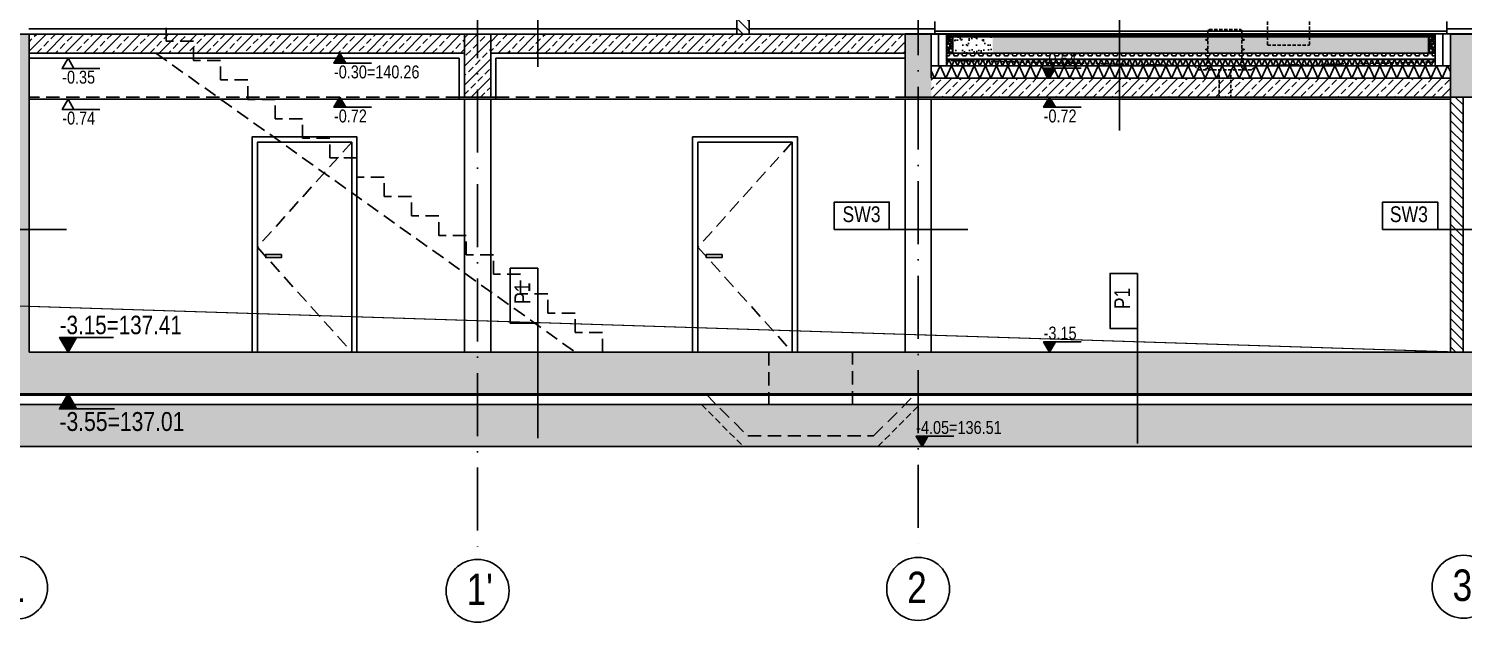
# Model space of a CAD drawing. Header units: millimetres. Extents: x 58205 to 122423, y 1055 to 94479.
# Drawn here: x 68857 to 70225, y 16256 to 16822 of the extents above; entities that cross this region are included whole.
import ezdxf

# ---------------------------------------------------------------- set-up
doc = ezdxf.new("R2010")
doc.units = ezdxf.units.MM
for name, pattern in [('ACAD_ISO03W100', [30, 12, -18]), ('ACAD_ISO10W100', [18, 12, -3, 0, -3]), ('DASHED', [0.75, 0.5, -0.25]), ('HIDDEN', [9.525, 6.35, -3.175])]:
    doc.linetypes.add(name, pattern=pattern)
for name, color, linetype in [('+48_HACZE', 253, 'Continuous'), ('+48_IZOLACJE', 4, 'Continuous'), ('+48_KOTY', 3, 'Continuous'), ('+48_OPISY_ŚCIAN', 3, 'Continuous'), ('+48_OSIE', 8, 'Continuous'), ('+48_PRZEKRÓJ', 1, 'Continuous'), ('+48_SCIANY', 1, 'Continuous'), ('+48_STOLARKA_DRZWI', 3, 'Continuous'), ('+48_WEŁNA', 252, 'Continuous'), ('+48_WIDOK', 5, 'Continuous'), ('+48_ŻELBET', 242, 'Continuous'), ('1_CIENKA', 252, 'Continuous'), ('SCHODY_', 2, 'Continuous')]:
    doc.layers.add(name, color=color, linetype=linetype)
doc.layers.add('m1-działowe', color=3, linetype='Continuous', lineweight=13)
doc.styles.add('WRP_ARIAL', font='ARIAL.TTF', dxfattribs={"width": 0.8})
doc.linetypes.add('BATTING', pattern='A,0.00254,-2.54,[134,ltypeshp.shx,S=2.54,R=0,X=-2.54,Y=0],-5.08,[134,ltypeshp.shx,S=2.54,R=180,X=2.54,Y=0],-2.54', length=10.16254)
doc.linetypes.add('ZIGZAG', pattern='A,0.00254,-5.08,[131,ltypeshp.shx,S=5.08,R=0,X=-5.08,Y=0],-10.16,[131,ltypeshp.shx,S=5.08,R=180,X=5.08,Y=0],-5.08', length=20.32254)
pattern_1 = [(45, (4e-07, 1787.771), (-8.9802561, 8.9802561), []), (45, (8.98, 1787.771), (-8.9802561, 8.9802561), [6.35, -3.175])]

# ---------------------------------------------------------------- blocks, each defined once
blk = doc.blocks.new('OZN_OSI')
at = {"layer": '+48_OSIE', "linetype": 'Continuous', "ltscale": 5}
blk.add_circle((0, -30), 30, dxfattribs=at)
at = {"layer": '+48_OSIE', "linetype": 'Continuous', "ltscale": 5, "style": 'WRP_ARIAL', "width": 0.8}
blk.add_attdef('NR', (-23.3, -43.5), '', height=30, dxfattribs=at)
blk = doc.blocks.new('koty')
at = {"layer": '+48_KOTY', "color": 3, "ltscale": 5}
blk.add_line((70403.15, 11224.99), (70423.15, 11224.99), dxfattribs=at)
blk.add_lwpolyline([(70398.6, 11217.11), (70403.15, 11224.99), (70394.05, 11224.99)], close=True, dxfattribs=at)
at = {"layer": '+48_KOTY', "color": 3, "style": 'WRP_ARIAL', "width": 0.8}
blk.add_attdef('POZIOM', (70403.19, 11226.78), '', height=10, dxfattribs=at)
blk = doc.blocks.new('SCIANA')
at = {"layer": '+48_OPISY_ŚCIAN', "ltscale": 5}
blk.add_line((-25, 0), (25, 0), dxfattribs=at)
blk.add_lwpolyline([(-60, 0), (-25, 0), (-25, 17.5), (-60, 17.5)], close=True, dxfattribs=at)
at = {"layer": '+48_OPISY_ŚCIAN', "ltscale": 5, "style": 'WRP_ARIAL', "width": 0.8}
blk.add_attdef('TYP', (-53.56, 4.8), '', height=10, dxfattribs=at)

msp = doc.modelspace()

# ---------------------------------------------------------------- hatches: boundary and pattern name
at = {"layer": '+48_HACZE'}
h = msp.add_hatch(dxfattribs=at)
h.set_pattern_fill('ANSI31', color=256, scale=2, angle=90, style=0)
h.set_pattern_definition([(135, (4e-07, 1787.771), (-4.49012806, -4.49012806), [])])
h.paths.add_polyline_path([(69544.484, 16844.937), (69532.484, 16844.937), (69532.484, 16816.271), (69544.484, 16816.271)])
h.paths.add_polyline_path([(69544.484, 16950.222), (69532.484, 16957.472), (69532.484, 16844.937), (69544.484, 16844.937)])
h.paths.add_polyline_path([(69544.484, 17030.912), (69532.484, 17030.912), (69532.484, 16957.472), (69544.484, 16950.222)])
h.paths.add_polyline_path([(69544.484, 17202.271), (69532.484, 17202.271), (69532.484, 17030.912), (69544.484, 17030.912)])
h.paths.add_polyline_path([(69544.484, 17218.271), (69532.484, 17218.271), (69532.484, 17202.271), (69544.484, 17202.271)])
at = {"layer": '+48_HACZE', "linetype": 'Continuous'}
h = msp.add_hatch(dxfattribs=at)
h.set_pattern_fill('ANSI33', color=256, scale=2, style=0)
h.paths.add_polyline_path([(69692.984, 16756.271), (69717.984, 16756.271), (69717.984, 16816.271), (69692.984, 16816.271)])
h.paths.add_polyline_path([(70237.984, 16513.271), (70212.984, 16513.271), (69717.984, 16513.271), (69717.984, 16513.271), (68857.984, 16513.271), (68857.984, 16816.271), (68832.984, 16816.271), (68832.984, 16513.271), (68817.984, 16513.271), (68817.984, 16473.271), (70359.234, 16473.271), (70399.234, 16433.271), (70509.234, 16433.271), (70549.234, 16473.271), (71292.984, 16473.271), (71292.984, 16513.271), (71277.984, 16513.271), (71277.984, 16791.271), (71252.984, 16791.271), (71252.984, 16513.271), (71212.984, 16513.271), (71212.984, 16613.271), (71187.984, 16613.271), (71187.984, 16513.271), (70807.984, 16513.271), (70807.984, 16613.271), (70782.984, 16613.271), (70782.984, 16513.271), (70479.234, 16513.271), (70479.234, 16463.271), (70429.234, 16463.271), (70429.234, 16513.271)])
h.paths.add_polyline_path([(70212.984, 16756.271), (70237.984, 16756.271), (70237.984, 16798.271), (70255.484, 16798.271), (70255.484, 16816.271), (70212.984, 16816.271)])
h = msp.add_hatch(dxfattribs=at)
h.set_pattern_fill('ANSI33', color=256, scale=2, style=0)
h.set_pattern_definition(pattern_1)
h.paths.add_polyline_path([(68857.984, 16816.271), (69272.984, 16816.271), (69272.984, 16798.271), (68857.984, 16798.271)])
h = msp.add_hatch(dxfattribs=at)
h.set_pattern_fill('ANSI33', color=256, scale=2, style=0)
h.set_pattern_definition([(45, (-7892.947, 577.846), (-8.9802561, 8.9802561), []), (45, (-7883.967, 577.846), (-8.9802561, 8.9802561), [6.35, -3.175])])
h.paths.add_polyline_path([(69297.984, 16816.271), (69285.484, 16816.271), (69285.484, 16756.271), (69297.984, 16756.271)])
h.paths.add_polyline_path([(69285.484, 16816.271), (69272.984, 16816.271), (69272.984, 16756.271), (69285.484, 16756.271)])
h = msp.add_hatch(dxfattribs=at)
h.set_pattern_fill('ANSI33', color=256, scale=2, style=0)
h.set_pattern_definition(pattern_1)
h.paths.add_polyline_path([(69692.984, 16816.271), (69297.984, 16816.271), (69297.984, 16798.271), (69692.984, 16798.271)])
at = {"layer": '+48_HACZE', "ltscale": 0.15}
h = msp.add_hatch(dxfattribs=at)
h.set_pattern_fill('AR-SAND', color=256, scale=0.2, style=0)
h.paths.add_polyline_path([(69775.984, 16813.771), (69738.984, 16813.771), (69738.984, 16798.271), (69775.984, 16798.271)])
h = msp.add_hatch(dxfattribs=at)
h.set_pattern_fill('AR-SAND', color=256, scale=0.2, style=0)
h.paths.add_polyline_path([(69776.484, 16798.771), (69786.473, 16798.771), (69786.473, 16798.271), (70198.484, 16798.271), (70198.484, 16813.771), (69776.484, 16813.771)])
at = {"layer": '+48_HACZE', "linetype": 'Continuous'}
h = msp.add_hatch(dxfattribs=at)
h.set_pattern_fill('ANSI33', color=256, scale=2, style=0)
h.set_pattern_definition([(45, (8960.085, -2e-12), (-8.980256, 8.980256), []), (45, (8969.065, -2e-12), (-8.980256, 8.980256), [6.35, -3.175])])
h.paths.add_polyline_path([(70212.984, 16774.271), (69717.984, 16774.271), (69717.984, 16756.271), (70212.984, 16756.271)])
at = {"layer": '+48_HACZE'}
h = msp.add_hatch(dxfattribs=at)
h.set_pattern_fill('ANSI31', color=256, scale=2, angle=90, style=0)
h.paths.add_polyline_path([(70212.984, 16513.271), (70224.984, 16513.271), (70224.984, 16756.271), (70212.984, 16756.271)])
at = {"layer": '+48_HACZE', "ltscale": 0.15}
h = msp.add_hatch(dxfattribs=at)
h.set_pattern_fill('AR-SAND', color=256, scale=0.5, style=0)
h.paths.add_polyline_path([(68334.488, 16531.125), (68323.77, 16571.125), (68694.484, 16571.125), (68685.488, 16580.125), (68685.488, 16686.271), (68822.984, 16686.271), (68822.984, 16576.271), (68831.984, 16576.271), (68831.984, 16523.685), (68822.569, 16514.271), (68816.984, 16514.271), (68816.984, 16472.271), (68807.984, 16463.271), (70355.091, 16463.271), (70395.091, 16423.271), (70513.376, 16423.271), (70553.376, 16463.271), (71302.984, 16463.271), (71293.984, 16472.271), (71293.984, 16473.271), (71333.569, 16473.271), (71320.171, 16423.271), (70569.944, 16423.271), (70529.944, 16383.271), (70378.683, 16383.271), (70338.523, 16423.271), (68807.984, 16423.271), (68779.084, 16531.125)])
at = {"layer": '+48_KOTY'}
for points in [[(69159.693, 16788.562), (69148.482, 16788.562), (69154.087, 16798.271)], [(69836.339, 16783.94), (69825.128, 16783.94), (69830.734, 16774.232)], [(69159.693, 16746.562), (69148.482, 16746.562), (69154.087, 16756.271)], [(69836.317, 16746.562), (69825.106, 16746.562), (69830.711, 16756.271)], [(68903.172, 16459.085), (68886.792, 16459.085), (68894.982, 16473.271)]]:
    msp.add_hatch(color=256, dxfattribs=at).paths.add_polyline_path(points)
at = {"layer": '+48_KOTY', "ltscale": 2}
h = msp.add_hatch(color=3, dxfattribs=at)
h.paths.add_polyline_path([(68899.052, 16520.336), (68902.983, 16527.145), (68886.967, 16527.145), (68890.898, 16520.336)])
h.paths.add_polyline_path([(68898.035, 16518.576), (68899.052, 16520.336), (68890.898, 16520.336), (68891.915, 16518.576)])
h.paths.add_polyline_path([(68894.975, 16513.275), (68898.035, 16518.576), (68891.915, 16518.576)])
h = msp.add_hatch(color=3, dxfattribs=at)
h.paths.add_polyline_path([(69833.56, 16518.216), (69836.312, 16522.983), (69825.101, 16522.983), (69827.853, 16518.216)])
h.paths.add_polyline_path([(69832.849, 16516.984), (69833.56, 16518.216), (69827.853, 16518.216), (69828.564, 16516.984)])
h.paths.add_polyline_path([(69830.706, 16513.274), (69832.849, 16516.984), (69828.564, 16516.984)])
h = msp.add_hatch(color=3, dxfattribs=at)
h.paths.add_polyline_path([(69712.023, 16428.216), (69714.775, 16432.983), (69703.564, 16432.983), (69706.316, 16428.216)])
h.paths.add_polyline_path([(69711.311, 16426.984), (69712.023, 16428.216), (69706.316, 16428.216), (69707.027, 16426.984)])
h.paths.add_polyline_path([(69709.169, 16423.274), (69711.311, 16426.984), (69707.027, 16426.984)])
at = {"layer": '+48_WEŁNA', "linetype": 'ZIGZAG', "ltscale": 0.28}
h = msp.add_hatch(dxfattribs=at)
h.set_pattern_fill('AR-CONC', color=256, scale=0.3, angle=90, style=0)
h.set_pattern_definition([(140, (0, 0), (4.781726, 54.6554), [5.715, -62.865]), (85, (0, 0), (-57.316993, -10.572848), [4.572, -50.292]), (190.451, (0.4, 4.555), (-52.535006, 44.08275), [4.857, -53.427]), (136.1842, (-15.24, 9e-16), (12.6127, 81.32371), [8.5725, -94.2975]), (186.6356, (-14.19, 6.78), (-74.22767, 71.22127), [7.2855, -80.1405]), (81.184, (-15.24, 9e-16), (-74.22754, 71.22138), [6.858, -75.438]), (111, (-11.43, 7.62), (30.679656, 45.484464), [5.715, -62.865]), (56, (-11.43, 7.62), (-55.25639, 18.54061), [4.572, -50.292]), (161.4514, (-8.873, 11.41), (-24.576857, 64.024947), [4.857, -53.427]), (127.5, (0, 0), (-25.3665117, 0.926581), [0, -49.6824, 0, -51.054, 0, -50.4825]), (97.5, (0, 0), (-30.054172, 20.045899), [0, -29.1084, 0, -48.5394, 0, -19.2405]), (57.5, (-1e-15, -16.993), (1.718623, 40.6771786), [0, -19.05, 0, -59.436, 0, -78.867]), (47.5, (-2e-15, -24.613), (-7.627947, 44.438754), [0, -24.765, 0, -39.4716, 0, -56.007])])
h.paths.add_polyline_path([(69727.984, 16513.271), (69717.984, 16523.271), (69717.984, 16513.271)])
h = msp.add_hatch(dxfattribs=at)
h.set_pattern_fill('AR-CONC', color=256, scale=2, angle=90, style=0)
h.set_pattern_definition([(140, (0, 0), (31.8782, 364.3693), [38.1, -419.1]), (85, (0, 0), (-382.1133, -70.4857), [30.48, -335.28]), (190.451, (2.66, 30.36), (-350.2334, 293.885), [32.38, -356.18]), (136.1842, (-101.6, 6e-15), (84.0847, 542.158), [57.15, -628.65]), (186.6356, (-94.6, 45.2), (-494.851, 474.8085), [48.57, -534.27]), (81.184, (-101.6, 6e-15), (-494.8502, 474.809), [45.72, -502.92]), (111, (-76.2, 50.8), (204.531, 303.2298), [38.1, -419.1]), (56, (-76.2, 50.8), (-368.376, 123.604), [30.48, -335.28]), (161.4514, (-59.16, 76.07), (-163.8457, 426.833), [32.38, -356.18]), (127.5, (0, 0), (-169.11008, 6.1772), [0, -331.216, 0, -340.36, 0, -336.55]), (97.5, (0, 0), (-200.36115, 133.63933), [0, -194.056, 0, -323.596, 0, -128.27]), (57.5, (-7e-15, -113.28), (11.4575, 271.1812), [0, -127, 0, -396.24, 0, -525.78]), (47.5, (-1e-14, -164.08), (-50.853, 296.2584), [0, -165.1, 0, -263.144, 0, -373.38])])
h.paths.add_polyline_path([(70212.984, 16523.271), (70202.984, 16513.271), (70212.984, 16513.271)])

# ---------------------------------------------------------------- linework, layer by layer
at = {"layer": '+48_HACZE', "ltscale": 0.15}
msp.add_lwpolyline([(68807.984, 16423.271), (70338.523, 16423.271), (70378.523, 16383.271), (70529.944, 16383.271), (70569.944, 16423.271), (71320.171, 16423.271), (71334.745, 16477.662)], dxfattribs=at)
at = {"layer": '+48_HACZE', "color": 251, "linetype": 'HIDDEN'}
msp.add_lwpolyline([(69498.842, 16463.271), (69538.842, 16423.271), (69667.126, 16423.271), (69707.126, 16463.271)], dxfattribs=at)
at = {"layer": '+48_HACZE', "ltscale": 0.15}
for centre, radius in [((69733.009, 16813.118), 0.484), ((69733.698, 16810.005), 1.12), ((69734.269, 16812.144), 0.938), ((69735.598, 16810.498), 0.741), ((69736.844, 16812.298), 1.262), ((69737.383, 16809.934), 0.952), ((70193.584, 16809.934), 0.952), ((70194.123, 16812.448), 1.462), ((70195.369, 16810.498), 0.741), ((70196.698, 16812.144), 0.938), ((70197.269, 16810.005), 1.12), ((70197.958, 16813.118), 0.484), ((69733.738, 16802.248), 1.118), ((69733.361, 16807.968), 0.731), ((69734.271, 16805.371), 1.635), ((69733.784, 16799.943), 0.961), ((69735.594, 16808.262), 1.314), ((69735.563, 16803.251), 0.723), ((69736.616, 16800.792), 1.755), ((69736.438, 16804.914), 0.521), ((69737.136, 16806.36), 0.983), ((69737.387, 16803.643), 0.984), ((69737.666, 16808.046), 0.662), ((70194.351, 16800.792), 1.755), ((70193.58, 16803.643), 0.984), ((70193.301, 16808.046), 0.662), ((70193.831, 16806.36), 0.983), ((70194.53, 16804.914), 0.521), ((70195.373, 16808.262), 1.314), ((70195.405, 16803.251), 0.723), ((70196.696, 16805.371), 1.635), ((70197.229, 16802.248), 1.118), ((70197.183, 16799.943), 0.961), ((70197.606, 16807.968), 0.731)]:
    msp.add_circle(centre, radius, dxfattribs=at)
at = {"layer": '+48_IZOLACJE', "linetype": 'ACAD_ISO03W100', "ltscale": 0.5, "const_width": 2}
msp.add_lwpolyline([(68343.488, 16812.976), (68343.488, 16580.125), (68685.488, 16580.125), (68685.488, 16695.266), (68831.984, 16695.266), (68831.984, 16523.685), (68822.569, 16514.271), (68816.984, 16514.271), (68816.965, 16472.271), (70358.819, 16472.271)], dxfattribs=at)
at = {"layer": '+48_IZOLACJE', "linetype": 'DASHED', "ltscale": 7, "const_width": 1}
for points in [[(69692.984, 16816.771), (69732.984, 16816.771)], [(69732.984, 16816.771), (69732.984, 16792.771), (70197.984, 16792.771), (70197.984, 16816.771)], [(70255.484, 16816.771), (70197.984, 16816.771)]]:
    msp.add_lwpolyline(points, dxfattribs=at)
at = {"layer": '+48_KOTY'}
msp.add_line((69751.589, 16423.271), (69703.714, 16423.271), dxfattribs=at)
for points in [[(69159.693, 16788.562), (69148.482, 16788.562), (69154.087, 16798.271), (69159.693, 16788.562)], [(69836.339, 16783.94), (69825.128, 16783.94), (69830.734, 16774.232), (69836.339, 16783.94)], [(69159.693, 16746.562), (69148.482, 16746.562), (69154.087, 16756.271), (69159.693, 16746.562)], [(69836.317, 16746.562), (69825.106, 16746.562), (69830.711, 16756.271), (69836.317, 16746.562)], [(68903.172, 16459.085), (68886.792, 16459.085), (68894.982, 16473.271), (68903.172, 16459.085)]]:
    msp.add_lwpolyline(points, dxfattribs=at)
at = {"layer": '+48_OPISY_ŚCIAN'}
for p, q in [((69897.293, 16839.254), (69897.293, 16724.397)), ((69342.8, 16465.725), (69342.8, 16431.122)), ((69914.666, 16460.725), (69914.666, 16426.122))]:
    msp.add_line(p, q, dxfattribs=at)
at = {"layer": '+48_OSIE', "linetype": 'ACAD_ISO10W100', "ltscale": 5}
for p, q in [((69285.484, 17754.57), (69285.484, 16315.62)), ((69705.484, 17757.301), (69705.484, 16317.421))]:
    msp.add_line(p, q, dxfattribs=at)
at = {"layer": '+48_PRZEKRÓJ'}
for p, q in [((68857.984, 16513.271), (68857.984, 16816.271)), ((70212.984, 16816.271), (70255.484, 16816.271)), ((69692.984, 16513.271), (68857.984, 16513.271))]:
    msp.add_line(p, q, dxfattribs=at)
at = {"layer": '+48_PRZEKRÓJ', "ltscale": 2}
for p, q in [((70212.984, 16816.271), (70212.984, 16513.271)), ((70224.984, 16756.271), (70224.984, 16513.271))]:
    msp.add_line(p, q, dxfattribs=at)
at = {"layer": '+48_PRZEKRÓJ'}
for points in [[(69544.484, 16873.271), (69544.484, 16816.271)], [(68832.984, 16513.271), (68832.984, 16816.271), (69717.984, 16816.271), (69717.984, 16774.271)], [(69692.984, 16816.271), (69692.984, 16756.271)], [(68857.984, 16798.271), (69272.984, 16798.271)], [(69297.984, 16798.271), (69692.984, 16798.271)], [(68817.984, 16473.271), (70359.234, 16473.271)]]:
    msp.add_lwpolyline(points, dxfattribs=at)
at = {"layer": '+48_SCIANY'}
for p, q in [((69532.484, 16816.271), (69532.484, 17218.271)), ((69544.484, 16816.271), (69544.484, 17218.271)), ((69721.484, 16828.271), (69721.484, 16816.271))]:
    msp.add_line(p, q, dxfattribs=at)
at = {"layer": '+48_SCIANY', "ltscale": 0.1}
for p, q in [((69782.484, 16774.271), (69717.984, 16774.271)), ((69782.484, 16774.271), (69794.484, 16774.271)), ((70212.984, 16774.271), (69794.484, 16774.271)), ((70237.984, 16756.271), (69692.984, 16756.271))]:
    msp.add_line(p, q, dxfattribs=at)
at = {"layer": '+48_SCIANY', "ltscale": 0.3}
msp.add_line((70237.984, 16513.271), (69692.984, 16513.271), dxfattribs=at)
at = {"layer": '+48_SCIANY', "ltscale": 0.15}
msp.add_lwpolyline([(70209.484, 16816.271), (70209.484, 16828.271)], dxfattribs=at)
at = {"layer": '+48_SCIANY'}
msp.add_lwpolyline([(68857.984, 16816.271), (69272.984, 16816.271), (69272.984, 16798.271), (68857.984, 16798.271)], close=True, dxfattribs=at)
at = {"layer": '+48_SCIANY', "ltscale": 0.1}
msp.add_lwpolyline([(69692.984, 16816.271), (69717.984, 16816.271)], dxfattribs=at)
at = {"layer": '+48_STOLARKA_DRZWI'}
for points in [[(69070.484, 16513.271), (69070.484, 16718.271), (69170.484, 16718.271), (69170.484, 16513.271)], [(69490.484, 16513.271), (69490.484, 16718.271), (69590.484, 16718.271), (69590.484, 16513.271)], [(69075.484, 16513.271), (69075.484, 16713.271), (69165.484, 16713.271), (69165.484, 16513.271)], [(69495.484, 16513.271), (69495.484, 16713.271), (69585.484, 16713.271), (69585.484, 16513.271)]]:
    msp.add_lwpolyline(points, dxfattribs=at)
at = {"layer": '+48_STOLARKA_DRZWI', "linetype": 'HIDDEN', "ltscale": 2}
for points in [[(69165.484, 16713.271), (69075.484, 16613.271), (69165.484, 16513.271)], [(69585.484, 16713.271), (69495.484, 16613.271), (69585.484, 16513.271)]]:
    msp.add_lwpolyline(points, dxfattribs=at)
at = {"layer": '+48_STOLARKA_DRZWI'}
for points in [[(69098.484, 16606.271), (69098.484, 16603.271), (69083.484, 16603.271), (69083.484, 16606.271)], [(69518.484, 16606.271), (69518.484, 16603.271), (69503.484, 16603.271), (69503.484, 16606.271)]]:
    msp.add_lwpolyline(points, close=True, dxfattribs=at)
at = {"layer": '+48_WEŁNA', "linetype": 'ZIGZAG', "ltscale": 0.48}
msp.add_line((69721.484, 16819.271), (70209.484, 16819.271), dxfattribs=at)
at = {"layer": '+48_WEŁNA', "linetype": 'BATTING', "ltscale": 0.7}
for p, q in [((69724.984, 16816.271), (69724.984, 16786.271)), ((70205.734, 16786.271), (70205.734, 16816.771))]:
    msp.add_line(p, q, dxfattribs=at)
at = {"layer": '+48_WEŁNA', "linetype": 'ZIGZAG', "ltscale": 0.28}
msp.add_line((69732.484, 16815.271), (70198.484, 16815.271), dxfattribs=at)
at = {"layer": '+48_WEŁNA'}
for p, q in [((69272.984, 16756.271), (69267.984, 16756.271)), ((69297.984, 16756.271), (69302.984, 16756.271))]:
    msp.add_line(p, q, dxfattribs=at)
for points in [[(68857.984, 16793.271), (69267.984, 16793.271)], [(69267.984, 16793.271), (69267.984, 16754.271), (69302.984, 16754.271), (69302.984, 16793.271)], [(69302.984, 16793.271), (69692.984, 16793.271)]]:
    msp.add_lwpolyline(points, dxfattribs=at)
at = {"layer": '+48_WIDOK'}
for p, q in [((68857.493, 16821.271), (69532.484, 16821.271)), ((69544.484, 16821.271), (69721.484, 16821.271)), ((69732.484, 16816.771), (69732.484, 16786.271)), ((69732.484, 16816.771), (70212.984, 16816.771)), ((69732.484, 16813.771), (70198.484, 16813.771)), ((70198.484, 16786.271), (70198.484, 16816.771)), ((70255.484, 16821.271), (70209.484, 16821.271)), ((70198.484, 16798.271), (69732.484, 16798.271)), ((70212.984, 16786.271), (69717.984, 16786.271)), ((70198.484, 16792.271), (69732.484, 16792.271)), ((69267.984, 16754.271), (68857.984, 16754.271)), ((69272.984, 16754.271), (69272.984, 16513.271)), ((69297.984, 16754.271), (69297.984, 16513.271)), ((69302.984, 16754.271), (69692.984, 16754.271))]:
    msp.add_line(p, q, dxfattribs=at)
at = {"layer": '+48_WIDOK', "linetype": 'HIDDEN', "ltscale": 2}
for p, q in [((69267.984, 16756.271), (68857.984, 16756.271)), ((69302.984, 16756.271), (69692.984, 16756.271))]:
    msp.add_line(p, q, dxfattribs=at)
for points in [[(69404.484, 16513.271), (69404.484, 16531.8), (69378.484, 16531.8), (69378.484, 16550.329), (69352.484, 16550.329), (69352.484, 16568.859), (69326.484, 16568.859), (69326.484, 16587.388), (69300.484, 16587.388), (69300.484, 16605.918), (69274.484, 16605.918), (69274.484, 16624.447), (69248.484, 16624.447), (69248.484, 16642.977), (69222.484, 16642.977), (69222.484, 16661.506), (69196.484, 16661.506), (69196.484, 16680.035), (69170.484, 16680.035), (69170.484, 16698.565), (69144.484, 16698.565), (69144.484, 16717.094), (69118.484, 16717.094), (69118.484, 16735.624), (69092.484, 16735.624), (69092.484, 16754.153), (69066.484, 16754.153), (69066.484, 16772.682), (69040.484, 16772.682), (69040.484, 16791.212), (69014.484, 16791.212), (69014.484, 16809.741), (68988.484, 16809.741), (68988.484, 16828.271)], [(68978.733, 16798.271), (69378.638, 16513.271)], [(69562.984, 16513.271), (69562.984, 16463.271), (69642.984, 16463.271), (69642.984, 16513.271)], [(69502.984, 16473.271), (69542.984, 16433.271), (69662.984, 16433.271), (69702.984, 16473.271)]]:
    msp.add_lwpolyline(points, dxfattribs=at)
at = {"layer": '+48_WIDOK'}
for points in [[(69717.984, 16816.271), (69732.484, 16816.271)], [(71302.984, 16463.271), (70553.376, 16463.271), (70513.376, 16423.271), (70395.091, 16423.271), (70355.091, 16463.271), (68807.984, 16463.271)]]:
    msp.add_lwpolyline(points, dxfattribs=at)
at = {"layer": '+48_WIDOK', "ltscale": 0.15}
for points in [[(69692.984, 16754.271), (69692.983, 16513.271)], [(69692.984, 16754.271), (70212.984, 16754.271)], [(69717.984, 16754.271), (69717.983, 16513.271)]]:
    msp.add_lwpolyline(points, dxfattribs=at)
at = {"layer": '+48_WIDOK', "linetype": 'DASHED', "ltscale": 15, "const_width": 1}
msp.add_lwpolyline([(71610.98, 16468.832), (68499.898, 16568.271), (68170.126, 16568.271)], dxfattribs=at)
at = {"layer": '+48_ŻELBET', "linetype": 'Continuous'}
msp.add_lwpolyline([(69272.984, 16756.271), (69297.984, 16756.271), (69297.984, 16816.271), (69272.984, 16816.271)], close=True, dxfattribs=at)
at = {"layer": '1_CIENKA', "linetype": 'HIDDEN', "lineweight": -3, "ltscale": 0.5}
for p, q in [((70038.538, 16828.271), (70038.538, 16805.954)), ((70078.484, 16828.271), (70078.483, 16805.953)), ((70038.538, 16805.954), (70078.483, 16805.954)), ((69968.606, 16786.271), (69732.484, 16791.167)), ((70027.361, 16786.271), (70198.484, 16789.693)), ((69992.484, 16782.271), (69992.484, 16756.271)), ((70003.484, 16782.271), (70003.484, 16756.271))]:
    msp.add_line(p, q, dxfattribs=at)
for points in [[(69979.634, 16782.271), (69979.634, 16783.462), (69981.734, 16783.462), (69981.734, 16792.071), (69979.734, 16792.071), (69979.734, 16792.721), (69981.734, 16792.721), (69981.734, 16801.371), (69979.734, 16801.371), (69979.734, 16802.021), (69981.734, 16802.021), (69981.734, 16810.671), (69979.734, 16810.671), (69979.734, 16811.321), (69981.734, 16811.321), (69981.734, 16819.971), (69982.984, 16819.971), (69982.984, 16820.671), (70012.984, 16820.671), (70012.984, 16819.971), (70014.234, 16819.971), (70014.234, 16811.321), (70016.234, 16811.321), (70016.234, 16810.671), (70014.234, 16810.671), (70014.234, 16802.021), (70016.234, 16802.021), (70016.234, 16801.371), (70014.234, 16801.371), (70014.234, 16792.721), (70016.234, 16792.721), (70016.234, 16792.071), (70014.234, 16792.071), (70014.234, 16783.421), (70016.234, 16783.421), (70016.234, 16782.271)], [(69968.606, 16786.271), (69972.606, 16782.271), (70023.361, 16782.271), (70027.361, 16786.271)]]:
    msp.add_lwpolyline(points, dxfattribs=at)
at = {"layer": '1_CIENKA', "lineweight": -3}
msp.add_lwpolyline([(69732.484, 16795.771), (69734.984, 16795.771, 0.41421356), (69735.484, 16796.271), (69735.484, 16797.271, -0.41421356), (69735.984, 16797.771), (69738.984, 16797.771, -0.41421356), (69739.484, 16797.271), (69739.484, 16796.271, 0.41421356), (69739.984, 16795.771), (69742.984, 16795.771, 0.41421356), (69743.484, 16796.271), (69743.484, 16797.271, -0.41421356), (69743.984, 16797.771), (69746.984, 16797.771, -0.41421356), (69747.484, 16797.271), (69747.484, 16796.271, 0.41421356), (69747.984, 16795.771), (69750.984, 16795.771, 0.41421356), (69751.484, 16796.271), (69751.484, 16797.271, -0.41421356), (69751.984, 16797.771), (69754.984, 16797.771, -0.41421356), (69755.484, 16797.271), (69755.484, 16796.271, 0.41421356), (69755.984, 16795.771), (69758.984, 16795.771, 0.41421356), (69759.484, 16796.271), (69759.484, 16797.271, -0.41421356), (69759.984, 16797.771), (69762.984, 16797.771, -0.41421356), (69763.484, 16797.271), (69763.484, 16796.271, 0.41421356), (69763.984, 16795.771), (69765.484, 16795.771), (69766.984, 16795.771, 0.41421356), (69767.484, 16796.271), (69767.484, 16797.271, -0.41421356), (69767.984, 16797.771), (69770.984, 16797.771, -0.41421356), (69771.484, 16797.271), (69771.484, 16796.271, 0.41421356), (69771.984, 16795.771), (69774.984, 16795.771, 0.41421356), (69775.484, 16796.271), (69775.484, 16797.271, -0.41421356), (69775.984, 16797.771), (69778.984, 16797.771, -0.41421356), (69779.484, 16797.271), (69779.484, 16796.271, 0.41421356), (69779.984, 16795.771), (69782.984, 16795.771, 0.41421356), (69783.484, 16796.271), (69783.484, 16797.271, -0.41421356), (69783.984, 16797.771), (69786.984, 16797.771, -0.41421356), (69787.484, 16797.271), (69787.484, 16796.271, 0.41421356), (69787.984, 16795.771), (69790.984, 16795.771, 0.41421356), (69791.484, 16796.271), (69791.484, 16797.271, -0.41421356), (69791.984, 16797.771), (69794.984, 16797.771, -0.41421356), (69795.484, 16797.271), (69795.484, 16796.271, 0.41421356), (69795.984, 16795.771), (69798.984, 16795.771, 0.41421356), (69799.484, 16796.271), (69799.484, 16797.271, -0.41421356), (69799.984, 16797.771), (69802.984, 16797.771, -0.41421356), (69803.484, 16797.271), (69803.484, 16796.271, 0.41421356), (69803.984, 16795.771), (69805.484, 16795.771), (69806.984, 16795.771, 0.41421356), (69807.484, 16796.271), (69807.484, 16797.271, -0.41421356), (69807.984, 16797.771), (69810.984, 16797.771, -0.41421356), (69811.484, 16797.271), (69811.484, 16796.271, 0.41421356), (69811.984, 16795.771), (69814.984, 16795.771, 0.41421356), (69815.484, 16796.271), (69815.484, 16797.271, -0.41421356), (69815.984, 16797.771), (69818.984, 16797.771, -0.41421356), (69819.484, 16797.271), (69819.484, 16796.271, 0.41421356), (69819.984, 16795.771), (69822.984, 16795.771, 0.41421356), (69823.484, 16796.271), (69823.484, 16797.271, -0.41421356), (69823.984, 16797.771), (69826.984, 16797.771, -0.41421356), (69827.484, 16797.271), (69827.484, 16796.271, 0.41421356), (69827.984, 16795.771), (69830.984, 16795.771, 0.41421356), (69831.484, 16796.271), (69831.484, 16797.271, -0.41421356), (69831.984, 16797.771), (69834.984, 16797.771, -0.41421356), (69835.484, 16797.271), (69835.484, 16796.271, 0.41421356), (69835.984, 16795.771), (69838.984, 16795.771, 0.41421356), (69839.484, 16796.271), (69839.484, 16797.271, -0.41421356), (69839.984, 16797.771), (69842.984, 16797.771, -0.41421356), (69843.484, 16797.271), (69843.484, 16796.271, 0.41421356), (69843.984, 16795.771), (69845.484, 16795.771), (69846.984, 16795.771, 0.41421356), (69847.484, 16796.271), (69847.484, 16797.271, -0.41421356), (69847.984, 16797.771), (69850.984, 16797.771, -0.41421356), (69851.484, 16797.271), (69851.484, 16796.271, 0.41421356), (69851.984, 16795.771), (69854.984, 16795.771, 0.41421356), (69855.484, 16796.271), (69855.484, 16797.271, -0.41421356), (69855.984, 16797.771), (69858.984, 16797.771, -0.41421356), (69859.484, 16797.271), (69859.484, 16796.271, 0.41421356), (69859.984, 16795.771), (69862.984, 16795.771, 0.41421356), (69863.484, 16796.271), (69863.484, 16797.271, -0.41421356), (69863.984, 16797.771), (69866.984, 16797.771, -0.41421356), (69867.484, 16797.271), (69867.484, 16796.271, 0.41421356), (69867.984, 16795.771), (69870.984, 16795.771, 0.41421356), (69871.484, 16796.271), (69871.484, 16797.271, -0.41421356), (69871.984, 16797.771), (69874.984, 16797.771, -0.41421356), (69875.484, 16797.271), (69875.484, 16796.271, 0.41421356), (69875.984, 16795.771), (69878.984, 16795.771, 0.41421356), (69879.484, 16796.271), (69879.484, 16797.271, -0.41421356), (69879.984, 16797.771), (69882.984, 16797.771, -0.41421356), (69883.484, 16797.271), (69883.484, 16796.271, 0.41421356), (69883.984, 16795.771), (69885.484, 16795.771), (69886.984, 16795.771, 0.41421356), (69887.484, 16796.271), (69887.484, 16797.271, -0.41421356), (69887.984, 16797.771), (69890.984, 16797.771, -0.41421356), (69891.484, 16797.271), (69891.484, 16796.271, 0.41421356), (69891.984, 16795.771), (69894.984, 16795.771, 0.41421356), (69895.484, 16796.271), (69895.484, 16797.271, -0.41421356), (69895.984, 16797.771), (69898.984, 16797.771, -0.41421356), (69899.484, 16797.271), (69899.484, 16796.271, 0.41421356), (69899.984, 16795.771), (69902.984, 16795.771, 0.41421356), (69903.484, 16796.271), (69903.484, 16797.271, -0.41421356), (69903.984, 16797.771), (69906.984, 16797.771, -0.41421356), (69907.484, 16797.271), (69907.484, 16796.271, 0.41421356), (69907.984, 16795.771), (69910.984, 16795.771, 0.41421356), (69911.484, 16796.271), (69911.484, 16797.271, -0.41421356), (69911.984, 16797.771), (69914.984, 16797.771, -0.41421356), (69915.484, 16797.271), (69915.484, 16796.271, 0.41421356), (69915.984, 16795.771), (69918.984, 16795.771, 0.41421356), (69919.484, 16796.271), (69919.484, 16797.271, -0.41421356), (69919.984, 16797.771), (69922.984, 16797.771, -0.41421356), (69923.484, 16797.271), (69923.484, 16796.271, 0.41421356), (69923.984, 16795.771), (69925.484, 16795.771), (69926.984, 16795.771, 0.41421356), (69927.484, 16796.271), (69927.484, 16797.271, -0.41421356), (69927.984, 16797.771), (69930.984, 16797.771, -0.41421356), (69931.484, 16797.271), (69931.484, 16796.271, 0.41421356), (69931.984, 16795.771), (69934.984, 16795.771, 0.41421356), (69935.484, 16796.271), (69935.484, 16797.271, -0.41421356), (69935.984, 16797.771), (69938.984, 16797.771, -0.41421356), (69939.484, 16797.271), (69939.484, 16796.271, 0.41421356), (69939.984, 16795.771), (69942.984, 16795.771, 0.41421356), (69943.484, 16796.271), (69943.484, 16797.271, -0.41421356), (69943.984, 16797.771), (69946.984, 16797.771, -0.41421356), (69947.484, 16797.271), (69947.484, 16796.271, 0.41421356), (69947.984, 16795.771), (69950.984, 16795.771, 0.41421356), (69951.484, 16796.271), (69951.484, 16797.271, -0.41421356), (69951.984, 16797.771), (69954.984, 16797.771, -0.41421356), (69955.484, 16797.271), (69955.484, 16796.271, 0.41421356), (69955.984, 16795.771), (69957.484, 16795.771), (69958.984, 16795.771, 0.41421356), (69959.484, 16796.271), (69959.484, 16797.271, -0.41421356), (69959.984, 16797.771), (69962.984, 16797.771, -0.41421356), (69963.484, 16797.271), (69963.484, 16796.271, 0.41421356), (69963.984, 16795.771), (69966.984, 16795.771, 0.41421356), (69967.484, 16796.271), (69967.484, 16797.271, -0.41421356), (69967.984, 16797.771), (69970.984, 16797.771, -0.41421356), (69971.484, 16797.271), (69971.484, 16796.271, 0.41421356), (69971.984, 16795.771), (69974.984, 16795.771, 0.41421356), (69975.484, 16796.271), (69975.484, 16797.271, -0.41421356), (69975.984, 16797.771), (69978.984, 16797.771, -0.41421356), (69979.484, 16797.271), (69979.484, 16796.271, 0.41421356), (69979.984, 16795.771), (69982.984, 16795.771, 0.41421356), (69983.484, 16796.271), (69983.484, 16797.271, -0.41421356), (69983.984, 16797.771), (69986.984, 16797.771, -0.41421356), (69987.484, 16797.271), (69987.484, 16796.271, 0.41421356), (69987.984, 16795.771), (69989.484, 16795.771), (69990.984, 16795.771, 0.41421356), (69991.484, 16796.271), (69991.484, 16797.271, -0.41421356), (69991.984, 16797.771), (69994.984, 16797.771, -0.41421356), (69995.484, 16797.271), (69995.484, 16796.271, 0.41421356), (69995.984, 16795.771), (69998.984, 16795.771, 0.41421356), (69999.484, 16796.271), (69999.484, 16797.271, -0.41421356), (69999.984, 16797.771), (70002.984, 16797.771, -0.41421356), (70003.484, 16797.271), (70003.484, 16796.271, 0.41421356), (70003.984, 16795.771), (70006.984, 16795.771, 0.41421356), (70007.484, 16796.271), (70007.484, 16797.271, -0.41421356), (70007.984, 16797.771), (70010.984, 16797.771, -0.41421356), (70011.484, 16797.271), (70011.484, 16796.271, 0.41421356), (70011.984, 16795.771), (70014.984, 16795.771, 0.41421356), (70015.484, 16796.271), (70015.484, 16797.271, -0.41421356), (70015.984, 16797.771), (70018.984, 16797.771, -0.41421356), (70019.484, 16797.271), (70019.484, 16796.271, 0.41421356), (70019.984, 16795.771), (70022.984, 16795.771, 0.41421356), (70023.484, 16796.271), (70023.484, 16797.271, -0.41421356), (70023.984, 16797.771), (70026.984, 16797.771, -0.41421356), (70027.484, 16797.271), (70027.484, 16796.271, 0.41421356), (70027.984, 16795.771), (70029.484, 16795.771), (70030.984, 16795.771, 0.41421356), (70031.484, 16796.271), (70031.484, 16797.271, -0.41421356), (70031.984, 16797.771), (70034.984, 16797.771, -0.41421356), (70035.484, 16797.271), (70035.484, 16796.271, 0.41421356), (70035.984, 16795.771), (70038.984, 16795.771, 0.41421356), (70039.484, 16796.271), (70039.484, 16797.271, -0.41421356), (70039.984, 16797.771), (70042.984, 16797.771, -0.41421356), (70043.484, 16797.271), (70043.484, 16796.271, 0.41421356), (70043.984, 16795.771), (70046.984, 16795.771, 0.41421356), (70047.484, 16796.271), (70047.484, 16797.271, -0.41421356), (70047.984, 16797.771), (70050.984, 16797.771, -0.41421356), (70051.484, 16797.271), (70051.484, 16796.271, 0.41421356), (70051.984, 16795.771), (70054.984, 16795.771, 0.41421356), (70055.484, 16796.271), (70055.484, 16797.271, -0.41421356), (70055.984, 16797.771), (70058.984, 16797.771, -0.41421356), (70059.484, 16797.271), (70059.484, 16796.271, 0.41421356), (70059.984, 16795.771), (70062.984, 16795.771, 0.41421356), (70063.484, 16796.271), (70063.484, 16797.271, -0.41421356), (70063.984, 16797.771), (70066.984, 16797.771, -0.41421356), (70067.484, 16797.271), (70067.484, 16796.271, 0.41421356), (70067.984, 16795.771), (70069.484, 16795.771), (70070.984, 16795.771, 0.41421356), (70071.484, 16796.271), (70071.484, 16797.271, -0.41421356), (70071.984, 16797.771), (70074.984, 16797.771, -0.41421356), (70075.484, 16797.271), (70075.484, 16796.271, 0.41421356), (70075.984, 16795.771), (70078.984, 16795.771, 0.41421356), (70079.484, 16796.271), (70079.484, 16797.271, -0.41421356), (70079.984, 16797.771), (70082.984, 16797.771, -0.41421356), (70083.484, 16797.271), (70083.484, 16796.271, 0.41421356), (70083.984, 16795.771), (70086.984, 16795.771, 0.41421356), (70087.484, 16796.271), (70087.484, 16797.271, -0.41421356), (70087.984, 16797.771), (70090.984, 16797.771, -0.41421356), (70091.484, 16797.271), (70091.484, 16796.271, 0.41421356), (70091.984, 16795.771), (70094.984, 16795.771, 0.41421356), (70095.484, 16796.271), (70095.484, 16797.271, -0.41421356), (70095.984, 16797.771), (70098.984, 16797.771, -0.41421356), (70099.484, 16797.271), (70099.484, 16796.271, 0.41421356), (70099.984, 16795.771), (70102.984, 16795.771, 0.41421356), (70103.484, 16796.271), (70103.484, 16797.271, -0.41421356), (70103.984, 16797.771), (70106.984, 16797.771, -0.41421356), (70107.484, 16797.271), (70107.484, 16796.271, 0.41421356), (70107.984, 16795.771), (70109.484, 16795.771), (70110.984, 16795.771, 0.41421356), (70111.484, 16796.271), (70111.484, 16797.271, -0.41421356), (70111.984, 16797.771), (70114.984, 16797.771, -0.41421356), (70115.484, 16797.271), (70115.484, 16796.271, 0.41421356), (70115.984, 16795.771), (70118.984, 16795.771, 0.41421356), (70119.484, 16796.271), (70119.484, 16797.271, -0.41421356), (70119.984, 16797.771), (70122.984, 16797.771, -0.41421356), (70123.484, 16797.271), (70123.484, 16796.271, 0.41421356), (70123.984, 16795.771), (70126.984, 16795.771, 0.41421356), (70127.484, 16796.271), (70127.484, 16797.271, -0.41421356), (70127.984, 16797.771), (70130.984, 16797.771, -0.41421356), (70131.484, 16797.271), (70131.484, 16796.271, 0.41421356), (70131.984, 16795.771), (70134.984, 16795.771, 0.41421356), (70135.484, 16796.271), (70135.484, 16797.271, -0.41421356), (70135.984, 16797.771), (70138.984, 16797.771, -0.41421356), (70139.484, 16797.271), (70139.484, 16796.271, 0.41421356), (70139.984, 16795.771), (70142.984, 16795.771, 0.41421356), (70143.484, 16796.271), (70143.484, 16797.271, -0.41421356), (70143.984, 16797.771), (70146.984, 16797.771, -0.41421356), (70147.484, 16797.271), (70147.484, 16796.271, 0.41421356), (70147.984, 16795.771), (70149.484, 16795.771), (70150.984, 16795.771, 0.41421356), (70151.484, 16796.271), (70151.484, 16797.271, -0.41421356), (70151.984, 16797.771), (70154.984, 16797.771, -0.41421356), (70155.484, 16797.271), (70155.484, 16796.271, 0.41421356), (70155.984, 16795.771), (70158.984, 16795.771, 0.41421356), (70159.484, 16796.271), (70159.484, 16797.271, -0.41421356), (70159.984, 16797.771), (70162.984, 16797.771, -0.41421356), (70163.484, 16797.271), (70163.484, 16796.271, 0.41421356), (70163.984, 16795.771), (70166.984, 16795.771, 0.41421356), (70167.484, 16796.271), (70167.484, 16797.271, -0.41421356), (70167.984, 16797.771), (70170.984, 16797.771, -0.41421356), (70171.484, 16797.271), (70171.484, 16796.271, 0.41421356), (70171.984, 16795.771), (70174.984, 16795.771, 0.41421356), (70175.484, 16796.271), (70175.484, 16797.271, -0.41421356), (70175.984, 16797.771), (70178.984, 16797.771, -0.41421356), (70179.484, 16797.271), (70179.484, 16796.271, 0.41421356), (70179.984, 16795.771), (70182.984, 16795.771, 0.41421356), (70183.484, 16796.271), (70183.484, 16797.271, -0.41421356), (70183.984, 16797.771), (70185.484, 16797.771), (70186.984, 16797.771, -0.41421356), (70187.484, 16797.271), (70187.484, 16796.271, 0.41421356), (70187.984, 16795.771), (70190.984, 16795.771, 0.41421356), (70191.484, 16796.271), (70191.484, 16797.271, -0.41421356), (70191.984, 16797.771), (70194.984, 16797.771, -0.41421356), (70195.484, 16797.271), (70195.484, 16796.271, 0.41421356), (70195.984, 16795.771), (70198.484, 16795.771)], format="xyb", dxfattribs=at)
for points in [[(69717.984, 16781.387), (69721.171, 16774.271), (69726.546, 16786.271), (69731.921, 16774.271), (69737.296, 16786.271), (69742.671, 16774.271), (69748.046, 16786.271), (69753.421, 16774.271), (69758.796, 16786.271), (69764.171, 16774.271), (69769.546, 16786.271), (69774.921, 16774.271), (69780.296, 16786.271), (69785.671, 16774.271), (69791.046, 16786.271), (69796.421, 16774.271), (69801.796, 16786.271), (69807.171, 16774.271), (69812.546, 16786.271), (69817.921, 16774.271), (69823.296, 16786.271), (69828.671, 16774.271), (69834.046, 16786.271), (69839.421, 16774.271), (69844.796, 16786.271), (69850.171, 16774.271), (69855.546, 16786.271), (69860.921, 16774.271), (69866.296, 16786.271), (69871.671, 16774.271), (69877.046, 16786.271), (69882.421, 16774.271), (69887.796, 16786.271), (69893.171, 16774.271), (69898.546, 16786.271), (69903.921, 16774.271), (69909.296, 16786.271), (69914.671, 16774.271), (69920.046, 16786.271), (69925.421, 16774.271), (69930.796, 16786.271), (69936.171, 16774.271), (69941.546, 16786.271), (69946.921, 16774.271), (69952.296, 16786.271), (69957.671, 16774.271), (69963.046, 16786.271), (69968.421, 16774.271), (69973.796, 16786.271), (69979.171, 16774.271), (69984.546, 16786.271), (69989.921, 16774.271), (69995.296, 16786.271), (70000.671, 16774.271), (70006.046, 16786.271), (70011.421, 16774.271), (70016.796, 16786.271), (70022.171, 16774.271), (70027.546, 16786.271), (70032.921, 16774.271), (70038.296, 16786.271), (70043.671, 16774.271), (70049.046, 16786.271), (70054.421, 16774.271), (70059.796, 16786.271), (70065.171, 16774.271), (70070.546, 16786.271), (70075.921, 16774.271), (70081.296, 16786.271), (70086.671, 16774.271), (70092.046, 16786.271), (70097.421, 16774.271), (70102.796, 16786.271), (70108.171, 16774.271), (70113.546, 16786.271), (70118.921, 16774.271), (70124.296, 16786.271), (70129.671, 16774.271), (70135.046, 16786.271), (70140.421, 16774.271), (70145.796, 16786.271), (70151.171, 16774.271), (70156.546, 16786.271), (70161.921, 16774.271), (70167.296, 16786.271), (70172.671, 16774.271), (70178.046, 16786.271), (70183.421, 16774.271), (70188.796, 16786.271), (70194.171, 16774.271), (70199.546, 16786.271), (70204.921, 16774.271), (70210.296, 16786.271), (70212.984, 16780.271)], [(69732.484, 16786.898), (69734.89, 16792.271), (69737.577, 16786.271), (69740.265, 16792.271), (69742.952, 16786.271), (69745.64, 16792.271), (69748.327, 16786.271), (69751.015, 16792.271), (69753.702, 16786.271), (69756.39, 16792.271), (69759.077, 16786.271), (69761.765, 16792.271), (69764.452, 16786.271), (69767.14, 16792.271), (69769.827, 16786.271), (69772.515, 16792.271), (69775.202, 16786.271), (69777.89, 16792.271), (69780.577, 16786.271), (69783.265, 16792.271), (69785.952, 16786.271), (69788.64, 16792.271), (69791.327, 16786.271), (69794.015, 16792.271), (69796.702, 16786.271), (69799.39, 16792.271), (69799.39, 16792.271), (69802.077, 16786.271), (69804.765, 16792.271), (69807.452, 16786.271), (69810.14, 16792.271), (69812.827, 16786.271), (69815.515, 16792.271), (69818.202, 16786.271), (69820.89, 16792.271), (69823.577, 16786.271), (69826.265, 16792.271), (69828.952, 16786.271), (69831.64, 16792.271), (69834.327, 16786.271), (69837.015, 16792.271), (69839.702, 16786.271), (69842.39, 16792.271), (69845.077, 16786.271), (69847.765, 16792.271), (69850.452, 16786.271), (69853.14, 16792.271), (69855.827, 16786.271), (69858.515, 16792.271), (69861.202, 16786.271), (69863.89, 16792.271), (69866.577, 16786.271), (69869.265, 16792.271), (69871.952, 16786.271), (69874.64, 16792.271), (69877.327, 16786.271), (69880.015, 16792.271), (69882.702, 16786.271), (69885.39, 16792.271), (69888.077, 16786.271), (69890.765, 16792.271), (69893.452, 16786.271), (69896.14, 16792.271), (69898.827, 16786.271), (69901.515, 16792.271), (69904.202, 16786.271), (69906.89, 16792.271), (69909.577, 16786.271), (69912.265, 16792.271), (69914.952, 16786.271), (69917.64, 16792.271), (69920.327, 16786.271), (69923.015, 16792.271), (69925.702, 16786.271), (69928.39, 16792.271), (69931.077, 16786.271), (69933.765, 16792.271), (69936.452, 16786.271), (69939.14, 16792.271), (69941.827, 16786.271), (69944.515, 16792.271), (69947.202, 16786.271), (69949.89, 16792.271), (69952.577, 16786.271), (69955.265, 16792.271), (69957.952, 16786.271), (69960.64, 16792.271), (69963.327, 16786.271), (69966.015, 16792.271), (69968.702, 16786.271), (69971.39, 16792.271), (69974.077, 16786.271), (69976.765, 16792.271), (69979.452, 16786.271), (69982.14, 16792.271), (69984.827, 16786.271), (69987.515, 16792.271), (69990.202, 16786.271), (69992.89, 16792.271), (69995.577, 16786.271), (69998.265, 16792.271), (70000.952, 16786.271), (70003.64, 16792.271), (70006.327, 16786.271), (70009.015, 16792.271), (70011.702, 16786.271), (70014.39, 16792.271), (70017.077, 16786.271), (70019.765, 16792.271), (70022.452, 16786.271), (70025.14, 16792.271), (70027.827, 16786.271), (70030.515, 16792.271), (70033.202, 16786.271), (70035.89, 16792.271), (70038.577, 16786.271), (70041.265, 16792.271), (70043.952, 16786.271), (70046.64, 16792.271), (70049.327, 16786.271), (70052.015, 16792.271), (70054.702, 16786.271), (70057.39, 16792.271), (70060.077, 16786.271), (70062.765, 16792.271), (70065.452, 16786.271), (70068.14, 16792.271), (70070.827, 16786.271), (70073.515, 16792.271), (70076.202, 16786.271), (70078.89, 16792.271), (70081.577, 16786.271), (70084.265, 16792.271), (70086.952, 16786.271), (70089.64, 16792.271), (70092.327, 16786.271), (70095.015, 16792.271), (70097.702, 16786.271), (70100.39, 16792.271), (70103.077, 16786.271), (70105.765, 16792.271), (70108.452, 16786.271), (70111.14, 16792.271), (70113.827, 16786.271), (70116.515, 16792.271), (70119.202, 16786.271), (70121.89, 16792.271), (70124.577, 16786.271), (70127.265, 16792.271), (70129.952, 16786.271), (70132.64, 16792.271), (70135.327, 16786.271), (70138.015, 16792.271), (70140.702, 16786.271), (70143.39, 16792.271), (70146.077, 16786.271), (70148.765, 16792.271), (70151.452, 16786.271), (70154.14, 16792.271), (70156.827, 16786.271), (70159.515, 16792.271), (70162.202, 16786.271), (70164.89, 16792.271), (70167.577, 16786.271), (70170.265, 16792.271), (70172.952, 16786.271), (70175.64, 16792.271), (70178.327, 16786.271), (70181.015, 16792.271), (70183.702, 16786.271), (70186.39, 16792.271), (70189.077, 16786.271), (70191.765, 16792.271), (70194.452, 16786.271), (70197.14, 16792.271), (70198.484, 16789.271)]]:
    msp.add_lwpolyline(points, dxfattribs=at)
at = {"layer": 'm1-działowe', "ltscale": 0.1}
for points in [[(69738.484, 16798.771), (69732.484, 16798.771), (69732.484, 16798.271), (69738.984, 16798.271), (69738.984, 16813.771), (69738.484, 16813.771)], [(70192.484, 16798.771), (70198.484, 16798.771), (70198.484, 16798.271), (70191.984, 16798.271), (70191.984, 16813.771), (70192.484, 16813.771)]]:
    msp.add_lwpolyline(points, close=True, dxfattribs=at)

# ---------------------------------------------------------------- block references
at = {"layer": '+48_KOTY'}
ref = msp.add_blockref('koty', (-17573.919, 30617.265), dxfattribs=dict(at, xscale=-1.231956389266998, yscale=1.231956389264269, zscale=1.231956389264917, rotation=180))
ref.add_attrib('POZIOM', '-0.30=140.26', (69148.505, 16774.156), dxfattribs={"color": 3, "height": 12.31956, "style": 'WRP_ARIAL', "width": 0.8})
ref = msp.add_blockref('koty', (-16897.273, 2955.237), dxfattribs=dict(at, xscale=1.231956389266998, yscale=1.231956389261541, zscale=1.231956389264917))
ref.add_attrib('POZIOM', '-0.54', (69825.151, 16786.186), dxfattribs={"color": 3, "height": 12.3196, "style": 'WRP_ARIAL', "width": 0.8})
ref = msp.add_blockref('koty', (-17833.025, 30612.265), dxfattribs=dict(at, xscale=-1.231956389266998, yscale=1.231956389264269, zscale=1.231956389264917, rotation=180))
ref.add_attrib('POZIOM', '-0.35', (68889.399, 16769.156), dxfattribs={"color": 3, "height": 12.3196, "style": 'WRP_ARIAL', "width": 0.8})
ref = msp.add_blockref('koty', (-17573.919, 30575.265), dxfattribs=dict(at, xscale=-1.231956389266998, yscale=1.231956389264269, zscale=1.231956389264917, rotation=180))
ref.add_attrib('POZIOM', '-0.72', (69148.505, 16732.156), dxfattribs={"color": 3, "height": 12.3196, "style": 'WRP_ARIAL', "width": 0.8})
ref = msp.add_blockref('koty', (-16897.295, 30575.265), dxfattribs=dict(at, xscale=-1.231956389266998, yscale=1.231956389264269, zscale=1.231956389264917, rotation=180))
ref.add_attrib('POZIOM', '-0.72', (69825.129, 16732.156), dxfattribs={"color": 3, "height": 12.3196, "style": 'WRP_ARIAL', "width": 0.8})
ref = msp.add_blockref('koty', (-17832.942, 30573.265), dxfattribs=dict(at, xscale=-1.231956389266998, yscale=1.231956389264269, zscale=1.231956389264917, rotation=180))
ref.add_attrib('POZIOM', '-0.74', (68889.482, 16730.156), dxfattribs={"color": 3, "height": 12.3196, "style": 'WRP_ARIAL', "width": 0.8})
ref = msp.add_blockref('koty', (-55002.171, -3228.151), dxfattribs=dict(at, xscale=1.759937698952854, yscale=1.759937698949216, zscale=1.759937698949881))
ref.add_attrib('POZIOM', '-3.15=137.41', (68887.007, 16530.287), dxfattribs={"color": 3, "height": 17.59938, "style": 'WRP_ARIAL', "width": 0.8})
ref = msp.add_blockref('koty', (-16897.295, 2694.276), dxfattribs=dict(at, xscale=1.231956389266998, yscale=1.231956389264269, zscale=1.231956389264917))
ref.add_attrib('POZIOM', '-3.15', (69825.129, 16525.182), dxfattribs={"color": 3, "height": 12.3196, "style": 'WRP_ARIAL', "width": 0.8})
ref = msp.add_blockref('koty', (-57822.5, 36664.075), dxfattribs=dict(at, xscale=-1.80000000000291, yscale=1.799999999999272, zscale=1.8, rotation=180))
ref.add_attrib('POZIOM', '-3.55=137.01', (68886.825, 16438.037), dxfattribs={"color": 3, "height": 18, "style": 'WRP_ARIAL', "width": 0.8})
ref = msp.add_blockref('koty', (-17018.833, 2604.276), dxfattribs=dict(at, xscale=1.231956389266998, yscale=1.231956389264269, zscale=1.231956389264917))
ref.add_attrib('POZIOM', '-4.05=136.51', (69703.591, 16435.182), dxfattribs={"color": 3, "height": 12.31956, "style": 'WRP_ARIAL', "width": 0.8})
at = {"layer": '+48_OPISY_ŚCIAN'}
ref = msp.add_blockref('SCIANA', (69342.8, 16811.27), dxfattribs=dict(at, xscale=-1.050000000000182, yscale=1.050000000000182, zscale=1.05, rotation=90))
ref.add_attrib('TYP', 'P2', (69337.76, 16850.384), dxfattribs={"ltscale": 5, "height": 10.5, "rotation": 90, "style": 'WRP_ARIAL', "width": 0.8})
ref = msp.add_blockref('SCIANA', (69897.293, 16811.27), dxfattribs=dict(at, xscale=1.050000000000182, yscale=1.050000000000182, zscale=1.05, rotation=270))
ref.add_attrib('TYP', 'T1', (69912.876, 16850.384), dxfattribs={"ltscale": 5, "height": 10.5, "rotation": 90, "style": 'WRP_ARIAL', "width": 0.8})
ref = msp.add_blockref('SCIANA', (68856.05, 16629.948), dxfattribs=dict(at, xscale=1.5, yscale=1.5, zscale=1.5))
ref.add_attrib('TYP', 'SF2', (68778.447, 16637.148), dxfattribs={"ltscale": 5, "height": 15, "style": 'WRP_ARIAL', "width": 0.8})
ref = msp.add_blockref('SCIANA', (69715.484, 16629.948), dxfattribs=dict(at, xscale=1.5, yscale=1.5, zscale=1.5))
ref.add_attrib('TYP', 'SW3', (69633.351, 16637.148), dxfattribs={"ltscale": 5, "height": 15, "style": 'WRP_ARIAL', "width": 0.8})
ref = msp.add_blockref('SCIANA', (70238.292, 16629.948), dxfattribs=dict(at, xscale=1.5, yscale=1.5, zscale=1.5))
ref.add_attrib('TYP', 'SW3', (70155.165, 16637.148), dxfattribs={"ltscale": 5, "height": 15, "style": 'WRP_ARIAL', "width": 0.8})
ref = msp.add_blockref('SCIANA', (69342.8, 16503.225), dxfattribs=dict(at, xscale=-1.5, yscale=1.5, zscale=1.5, rotation=90))
ref.add_attrib('TYP', 'P1', (69335.6, 16559.102), dxfattribs={"ltscale": 5, "height": 15, "rotation": 90, "style": 'WRP_ARIAL', "width": 0.8})
ref = msp.add_blockref('SCIANA', (69914.666, 16498.225), dxfattribs=dict(at, xscale=-1.5, yscale=1.5, zscale=1.5, rotation=90))
ref.add_attrib('TYP', 'P1', (69907.466, 16554.102), dxfattribs={"ltscale": 5, "height": 15, "rotation": 90, "style": 'WRP_ARIAL', "width": 0.8})
at = {"layer": 'SCHODY_'}
ref = msp.add_blockref('OZN_OSI', (68845.484, 16318.621), dxfattribs=at)
ref.add_attrib('NR', '1', (68835.014, 16275.08), dxfattribs={"layer": '+48_OSIE', "linetype": 'Continuous', "ltscale": 5, "height": 30, "style": 'WRP_ARIAL', "width": 0.8})
ref = msp.add_blockref('OZN_OSI', (69705.484, 16317.421), dxfattribs=at)
ref.add_attrib('NR', '2', (69695.014, 16273.88), dxfattribs={"layer": '+48_OSIE', "linetype": 'Continuous', "ltscale": 5, "height": 30, "style": 'WRP_ARIAL', "width": 0.8})
ref = msp.add_blockref('OZN_OSI', (70225.484, 16319.517), dxfattribs=at)
ref.add_attrib('NR', '3', (70215.014, 16275.975), dxfattribs={"layer": '+48_OSIE', "linetype": 'Continuous', "ltscale": 5, "height": 30, "style": 'WRP_ARIAL', "width": 0.8})
ref = msp.add_blockref('OZN_OSI', (69285.484, 16315.62), dxfattribs=at)
ref.add_attrib('NR', "1'", (69275.014, 16272.079), dxfattribs={"layer": '+48_OSIE', "linetype": 'Continuous', "ltscale": 5, "height": 30, "style": 'WRP_ARIAL', "width": 0.8})

doc.saveas('drawing.dxf')
